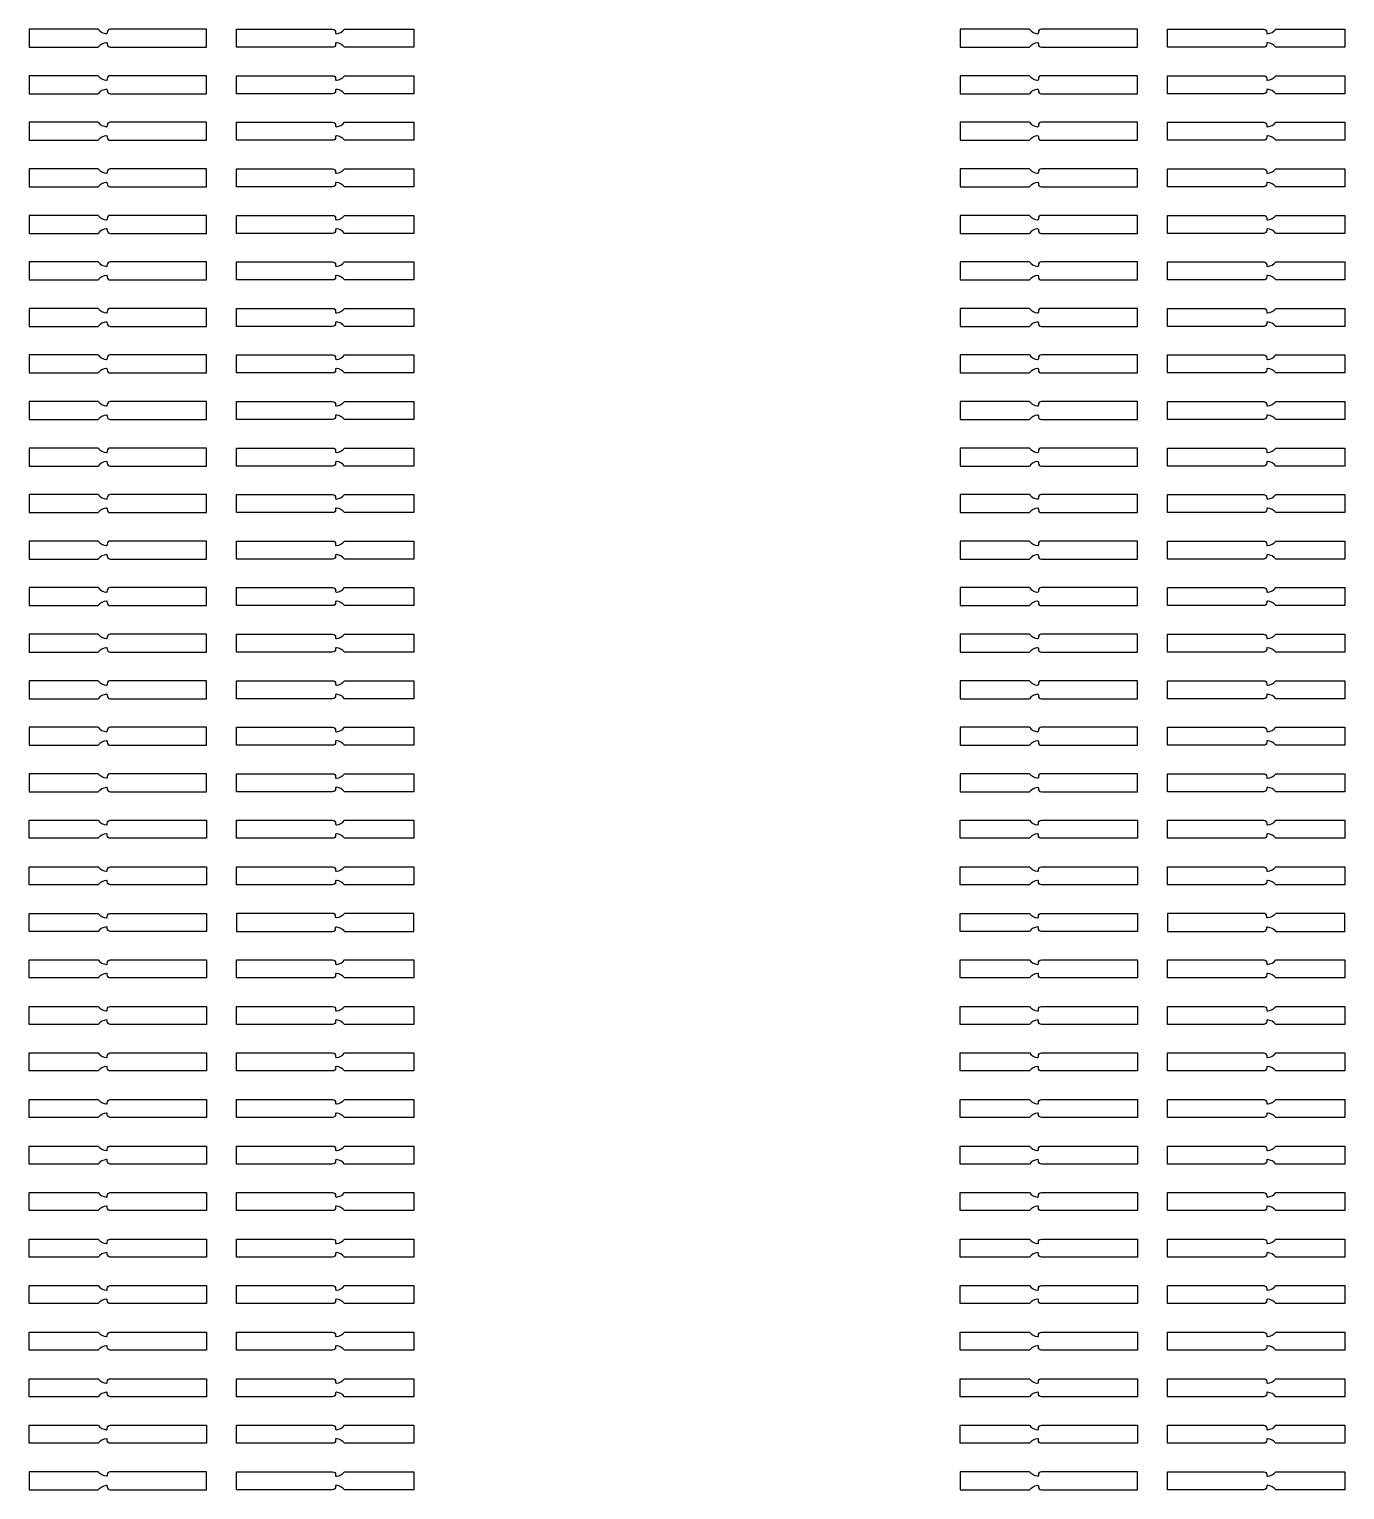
# Model space of a CAD drawing. Extents: x 15393 to 105743, y 58698 to 87977.
# Drawn here: x 63860.3 to 64298.3, y 59186.5 to 59673 of the extents above; entities that cross this region are included whole.
import ezdxf

# ---------------------------------------------------------------- set-up
doc = ezdxf.new("R2010")
doc.units = 13
doc.header["$MEASUREMENT"] = 0
doc.layers.add('Trap Layer', color=80, linetype='Continuous')

# ---------------------------------------------------------------- blocks, each defined once
blk = doc.blocks.new('*U198')
at = {"layer": 'Trap Layer'}
for p, q in [((2.5, 3), (-29.5, 3)), ((-29.5, 3), (-29.5, -3)), ((3.5, 1.76), (3.5, 2)), ((29.5, 3), (6.5, 3)), ((29.5, -3), (29.5, 3)), ((-29.5, -3), (2.5, -3)), ((3.5, -2), (3.5, -1.76)), ((6.5, -3), (29.5, -3))]:
    blk.add_line(p, q, dxfattribs=at)
for centre, radius, start, end in [((2.5, 2), 1, 0, 90), ((3.75, 1.76), 0.25, 180, 274.096), ((3.5, 5.25), 3.75, 274.096, 323.1301), ((2.5, -2), 1, 270, 0), ((3.75, -1.76), 0.25, 85.904, 180), ((3.5, -5.25), 3.75, 36.8699, 85.904)]:
    blk.add_arc(centre, radius, start, end, dxfattribs=at)
blk = doc.blocks.new('*U201')
at = {"layer": 'Trap Layer', "color": 0, "linetype": 'ByBlock', "lineweight": -2, "transparency": 16777216}
for p in [(0, 0), (0, -15.5), (0, -31), (0, -46.5), (0, -62), (0, -77.5), (0, -93), (0, -108.5), (0, -124), (0, -139.5), (0, -155), (0, -170.5), (0, -186), (0, -201.5), (0, -217), (0, -232.5)]:
    blk.add_blockref('*U198', p, dxfattribs=at)
blk = doc.blocks.new('*U202')
at = {"layer": 'Trap Layer'}
for p, q in [((2.5, 3), (-29.5, 3)), ((-29.5, 3), (-29.5, -3)), ((3.5, 1.76), (3.5, 2)), ((29.5, 3), (6.5, 3)), ((29.5, -3), (29.5, 3)), ((-29.5, -3), (2.5, -3)), ((3.5, -2), (3.5, -1.76)), ((6.5, -3), (29.5, -3))]:
    blk.add_line(p, q, dxfattribs=at)
for centre, radius, start, end in [((2.5, 2), 1, 0, 90), ((3.75, 1.76), 0.25, 180, 274.096), ((3.5, 5.25), 3.75, 274.096, 323.1301), ((2.5, -2), 1, 270, 0), ((3.75, -1.76), 0.25, 85.904, 180), ((3.5, -5.25), 3.75, 36.8699, 85.904)]:
    blk.add_arc(centre, radius, start, end, dxfattribs=at)
blk = doc.blocks.new('*U205')
at = {"layer": 'Trap Layer', "color": 0, "linetype": 'ByBlock', "lineweight": -2, "transparency": 16777216}
for p in [(0, 0), (0, -15.5), (0, -31), (0, -46.5), (0, -62), (0, -77.5), (0, -93), (0, -108.5), (0, -124), (0, -139.5), (0, -155), (0, -170.5), (0, -186), (0, -201.5), (0, -217), (0, -232.5)]:
    blk.add_blockref('*U202', p, dxfattribs=at)

msp = doc.modelspace()

# ---------------------------------------------------------------- linework, layer by layer
at = {"layer": 'Trap Layer'}
for points in [[(63962.58, 59671.54, 0.217277), (63965.31, 59673.03), (63988.31, 59673.03), (63988.31, 59667.03), (63965.31, 59667.03, 0.217277), (63962.58, 59668.52, 0.435311), (63962.31, 59668.27), (63962.31, 59668.03, -0.414214), (63961.31, 59667.03), (63929.31, 59667.03), (63929.31, 59673.03), (63961.31, 59673.03, -0.414214), (63962.31, 59672.03), (63962.31, 59671.79, 0.435311)], [(64272.58, 59671.54, 0.217277), (64275.31, 59673.03), (64298.31, 59673.03), (64298.31, 59667.03), (64275.31, 59667.03, 0.217277), (64272.58, 59668.52, 0.435311), (64272.31, 59668.27), (64272.31, 59668.03, -0.414214), (64271.31, 59667.03), (64239.31, 59667.03), (64239.31, 59673.03), (64271.31, 59673.03, -0.414214), (64272.31, 59672.03), (64272.31, 59671.79, 0.435311)], [(63962.58, 59656.04, 0.217277), (63965.31, 59657.53), (63988.31, 59657.53), (63988.31, 59651.53), (63965.31, 59651.53, 0.217277), (63962.58, 59653.02, 0.435311), (63962.31, 59652.77), (63962.31, 59652.53, -0.414214), (63961.31, 59651.53), (63929.31, 59651.53), (63929.31, 59657.53), (63961.31, 59657.53, -0.414214), (63962.31, 59656.53), (63962.31, 59656.29, 0.435311)], [(64272.58, 59656.04, 0.217277), (64275.31, 59657.53), (64298.31, 59657.53), (64298.31, 59651.53), (64275.31, 59651.53, 0.217277), (64272.58, 59653.02, 0.435311), (64272.31, 59652.77), (64272.31, 59652.53, -0.414214), (64271.31, 59651.53), (64239.31, 59651.53), (64239.31, 59657.53), (64271.31, 59657.53, -0.414214), (64272.31, 59656.53), (64272.31, 59656.29, 0.435311)], [(63965.31, 59636.03, 0.217277), (63962.58, 59637.52, 0.435311), (63962.31, 59637.27), (63962.31, 59637.03, -0.414214), (63961.31, 59636.03), (63929.31, 59636.03), (63929.31, 59642.03), (63961.31, 59642.03, -0.414214), (63962.31, 59641.03), (63962.31, 59640.79, 0.435311), (63962.58, 59640.54, 0.217277), (63965.31, 59642.03), (63988.31, 59642.03), (63988.31, 59636.03)], [(64275.31, 59636.03, 0.217277), (64272.58, 59637.52, 0.435311), (64272.31, 59637.27), (64272.31, 59637.03, -0.414214), (64271.31, 59636.03), (64239.31, 59636.03), (64239.31, 59642.03), (64271.31, 59642.03, -0.414214), (64272.31, 59641.03), (64272.31, 59640.79, 0.435311), (64272.58, 59640.54, 0.217277), (64275.31, 59642.03), (64298.31, 59642.03), (64298.31, 59636.03)], [(63962.58, 59625.04, 0.217277), (63965.31, 59626.53), (63988.31, 59626.53), (63988.31, 59620.53), (63965.31, 59620.53, 0.217277), (63962.58, 59622.02, 0.435311), (63962.31, 59621.77), (63962.31, 59621.53, -0.414214), (63961.31, 59620.53), (63929.31, 59620.53), (63929.31, 59626.53), (63961.31, 59626.53, -0.414214), (63962.31, 59625.53), (63962.31, 59625.29, 0.435311)], [(64272.58, 59625.04, 0.217277), (64275.31, 59626.53), (64298.31, 59626.53), (64298.31, 59620.53), (64275.31, 59620.53, 0.217277), (64272.58, 59622.02, 0.435311), (64272.31, 59621.77), (64272.31, 59621.53, -0.414214), (64271.31, 59620.53), (64239.31, 59620.53), (64239.31, 59626.53), (64271.31, 59626.53, -0.414214), (64272.31, 59625.53), (64272.31, 59625.29, 0.435311)], [(63962.58, 59609.54, 0.217277), (63965.31, 59611.03), (63988.31, 59611.03), (63988.31, 59605.03), (63965.31, 59605.03, 0.217277), (63962.58, 59606.52, 0.435311), (63962.31, 59606.27), (63962.31, 59606.03, -0.414214), (63961.31, 59605.03), (63929.31, 59605.03), (63929.31, 59611.03), (63961.31, 59611.03, -0.414214), (63962.31, 59610.03), (63962.31, 59609.79, 0.435311)], [(64272.58, 59609.54, 0.217277), (64275.31, 59611.03), (64298.31, 59611.03), (64298.31, 59605.03), (64275.31, 59605.03, 0.217277), (64272.58, 59606.52, 0.435311), (64272.31, 59606.27), (64272.31, 59606.03, -0.414214), (64271.31, 59605.03), (64239.31, 59605.03), (64239.31, 59611.03), (64271.31, 59611.03, -0.414214), (64272.31, 59610.03), (64272.31, 59609.79, 0.435311)], [(63962.58, 59594.04, 0.217277), (63965.31, 59595.53), (63988.31, 59595.53), (63988.31, 59589.53), (63965.31, 59589.53, 0.217277), (63962.58, 59591.02, 0.435311), (63962.31, 59590.77), (63962.31, 59590.53, -0.414214), (63961.31, 59589.53), (63929.31, 59589.53), (63929.31, 59595.53), (63961.31, 59595.53, -0.414214), (63962.31, 59594.53), (63962.31, 59594.29, 0.435311)], [(64272.58, 59594.04, 0.217277), (64275.31, 59595.53), (64298.31, 59595.53), (64298.31, 59589.53), (64275.31, 59589.53, 0.217277), (64272.58, 59591.02, 0.435311), (64272.31, 59590.77), (64272.31, 59590.53, -0.414214), (64271.31, 59589.53), (64239.31, 59589.53), (64239.31, 59595.53), (64271.31, 59595.53, -0.414214), (64272.31, 59594.53), (64272.31, 59594.29, 0.435311)], [(63962.58, 59578.54, 0.217277), (63965.31, 59580.03), (63988.31, 59580.03), (63988.31, 59574.03), (63965.31, 59574.03, 0.217277), (63962.58, 59575.52, 0.435311), (63962.31, 59575.27), (63962.31, 59575.03, -0.414214), (63961.31, 59574.03), (63929.31, 59574.03), (63929.31, 59580.03), (63961.31, 59580.03, -0.414214), (63962.31, 59579.03), (63962.31, 59578.79, 0.435311)], [(64272.58, 59578.54, 0.217277), (64275.31, 59580.03), (64298.31, 59580.03), (64298.31, 59574.03), (64275.31, 59574.03, 0.217277), (64272.58, 59575.52, 0.435311), (64272.31, 59575.27), (64272.31, 59575.03, -0.414214), (64271.31, 59574.03), (64239.31, 59574.03), (64239.31, 59580.03), (64271.31, 59580.03, -0.414214), (64272.31, 59579.03), (64272.31, 59578.79, 0.435311)], [(63962.58, 59563.04, 0.217277), (63965.31, 59564.53), (63988.31, 59564.53), (63988.31, 59558.53), (63965.31, 59558.53, 0.217277), (63962.58, 59560.02, 0.435311), (63962.31, 59559.77), (63962.31, 59559.53, -0.414214), (63961.31, 59558.53), (63929.31, 59558.53), (63929.31, 59564.53), (63961.31, 59564.53, -0.414214), (63962.31, 59563.53), (63962.31, 59563.29, 0.435311)], [(64272.58, 59563.04, 0.217277), (64275.31, 59564.53), (64298.31, 59564.53), (64298.31, 59558.53), (64275.31, 59558.53, 0.217277), (64272.58, 59560.02, 0.435311), (64272.31, 59559.77), (64272.31, 59559.53, -0.414214), (64271.31, 59558.53), (64239.31, 59558.53), (64239.31, 59564.53), (64271.31, 59564.53, -0.414214), (64272.31, 59563.53), (64272.31, 59563.29, 0.435311)], [(63962.58, 59547.54, 0.217277), (63965.31, 59549.03), (63988.31, 59549.03), (63988.31, 59543.03), (63965.31, 59543.03, 0.217277), (63962.58, 59544.52, 0.435311), (63962.31, 59544.27), (63962.31, 59544.03, -0.414214), (63961.31, 59543.03), (63929.31, 59543.03), (63929.31, 59549.03), (63961.31, 59549.03, -0.414214), (63962.31, 59548.03), (63962.31, 59547.79, 0.435311)], [(64272.58, 59547.54, 0.217277), (64275.31, 59549.03), (64298.31, 59549.03), (64298.31, 59543.03), (64275.31, 59543.03, 0.217277), (64272.58, 59544.52, 0.435311), (64272.31, 59544.27), (64272.31, 59544.03, -0.414214), (64271.31, 59543.03), (64239.31, 59543.03), (64239.31, 59549.03), (64271.31, 59549.03, -0.414214), (64272.31, 59548.03), (64272.31, 59547.79, 0.435311)], [(63962.58, 59532.04, 0.217277), (63965.31, 59533.53), (63988.31, 59533.53), (63988.31, 59527.53), (63965.31, 59527.53, 0.217277), (63962.58, 59529.02, 0.435311), (63962.31, 59528.77), (63962.31, 59528.53, -0.414214), (63961.31, 59527.53), (63929.31, 59527.53), (63929.31, 59533.53), (63961.31, 59533.53, -0.414214), (63962.31, 59532.53), (63962.31, 59532.29, 0.435311)], [(64272.58, 59532.04, 0.217277), (64275.31, 59533.53), (64298.31, 59533.53), (64298.31, 59527.53), (64275.31, 59527.53, 0.217277), (64272.58, 59529.02, 0.435311), (64272.31, 59528.77), (64272.31, 59528.53, -0.414214), (64271.31, 59527.53), (64239.31, 59527.53), (64239.31, 59533.53), (64271.31, 59533.53, -0.414214), (64272.31, 59532.53), (64272.31, 59532.29, 0.435311)], [(63962.58, 59516.54, 0.217277), (63965.31, 59518.03), (63988.31, 59518.03), (63988.31, 59512.03), (63965.31, 59512.03, 0.217277), (63962.58, 59513.52, 0.435311), (63962.31, 59513.27), (63962.31, 59513.03, -0.414214), (63961.31, 59512.03), (63929.31, 59512.03), (63929.31, 59518.03), (63961.31, 59518.03, -0.414214), (63962.31, 59517.03), (63962.31, 59516.79, 0.435311)], [(64272.58, 59516.54, 0.217277), (64275.31, 59518.03), (64298.31, 59518.03), (64298.31, 59512.03), (64275.31, 59512.03, 0.217277), (64272.58, 59513.52, 0.435311), (64272.31, 59513.27), (64272.31, 59513.03, -0.414214), (64271.31, 59512.03), (64239.31, 59512.03), (64239.31, 59518.03), (64271.31, 59518.03, -0.414214), (64272.31, 59517.03), (64272.31, 59516.79, 0.435311)], [(63962.58, 59501.04, 0.217277), (63965.31, 59502.53), (63988.31, 59502.53), (63988.31, 59496.53), (63965.31, 59496.53, 0.217277), (63962.58, 59498.02, 0.435311), (63962.31, 59497.77), (63962.31, 59497.53, -0.414214), (63961.31, 59496.53), (63929.31, 59496.53), (63929.31, 59502.53), (63961.31, 59502.53, -0.414214), (63962.31, 59501.53), (63962.31, 59501.29, 0.435311)], [(64272.58, 59501.04, 0.217277), (64275.31, 59502.53), (64298.31, 59502.53), (64298.31, 59496.53), (64275.31, 59496.53, 0.217277), (64272.58, 59498.02, 0.435311), (64272.31, 59497.77), (64272.31, 59497.53, -0.414214), (64271.31, 59496.53), (64239.31, 59496.53), (64239.31, 59502.53), (64271.31, 59502.53, -0.414214), (64272.31, 59501.53), (64272.31, 59501.29, 0.435311)], [(63962.58, 59485.54, 0.217277), (63965.31, 59487.03), (63988.31, 59487.03), (63988.31, 59481.03), (63965.31, 59481.03, 0.217277), (63962.58, 59482.52, 0.435311), (63962.31, 59482.27), (63962.31, 59482.03, -0.414214), (63961.31, 59481.03), (63929.31, 59481.03), (63929.31, 59487.03), (63961.31, 59487.03, -0.414214), (63962.31, 59486.03), (63962.31, 59485.79, 0.435311)], [(64272.58, 59485.54, 0.217277), (64275.31, 59487.03), (64298.31, 59487.03), (64298.31, 59481.03), (64275.31, 59481.03, 0.217277), (64272.58, 59482.52, 0.435311), (64272.31, 59482.27), (64272.31, 59482.03, -0.414214), (64271.31, 59481.03), (64239.31, 59481.03), (64239.31, 59487.03), (64271.31, 59487.03, -0.414214), (64272.31, 59486.03), (64272.31, 59485.79, 0.435311)], [(63962.58, 59470.04, 0.217277), (63965.31, 59471.53), (63988.31, 59471.53), (63988.31, 59465.53), (63965.31, 59465.53, 0.217277), (63962.58, 59467.02, 0.435311), (63962.31, 59466.77), (63962.31, 59466.53, -0.414214), (63961.31, 59465.53), (63929.31, 59465.53), (63929.31, 59471.53), (63961.31, 59471.53, -0.414214), (63962.31, 59470.53), (63962.31, 59470.29, 0.435311)], [(64272.58, 59470.04, 0.217277), (64275.31, 59471.53), (64298.31, 59471.53), (64298.31, 59465.53), (64275.31, 59465.53, 0.217277), (64272.58, 59467.02, 0.435311), (64272.31, 59466.77), (64272.31, 59466.53, -0.414214), (64271.31, 59465.53), (64239.31, 59465.53), (64239.31, 59471.53), (64271.31, 59471.53, -0.414214), (64272.31, 59470.53), (64272.31, 59470.29, 0.435311)], [(63962.58, 59454.54, 0.217277), (63965.31, 59456.03), (63988.31, 59456.03), (63988.31, 59450.03), (63965.31, 59450.03, 0.217277), (63962.58, 59451.52, 0.435311), (63962.31, 59451.27), (63962.31, 59451.03, -0.414214), (63961.31, 59450.03), (63929.31, 59450.03), (63929.31, 59456.03), (63961.31, 59456.03, -0.414214), (63962.31, 59455.03), (63962.31, 59454.79, 0.435311)], [(64272.58, 59454.54, 0.217277), (64275.31, 59456.03), (64298.31, 59456.03), (64298.31, 59450.03), (64275.31, 59450.03, 0.217277), (64272.58, 59451.52, 0.435311), (64272.31, 59451.27), (64272.31, 59451.03, -0.414214), (64271.31, 59450.03), (64239.31, 59450.03), (64239.31, 59456.03), (64271.31, 59456.03, -0.414214), (64272.31, 59455.03), (64272.31, 59454.79, 0.435311)], [(63962.58, 59439.04, 0.217277), (63965.31, 59440.53), (63988.31, 59440.53), (63988.31, 59434.53), (63965.31, 59434.53, 0.217277), (63962.58, 59436.02, 0.435311), (63962.31, 59435.77), (63962.31, 59435.53, -0.414214), (63961.31, 59434.53), (63929.31, 59434.53), (63929.31, 59440.53), (63961.31, 59440.53, -0.414214), (63962.31, 59439.53), (63962.31, 59439.29, 0.435311)], [(64272.58, 59439.04, 0.217277), (64275.31, 59440.53), (64298.31, 59440.53), (64298.31, 59434.53), (64275.31, 59434.53, 0.217277), (64272.58, 59436.02, 0.435311), (64272.31, 59435.77), (64272.31, 59435.53, -0.414214), (64271.31, 59434.53), (64239.31, 59434.53), (64239.31, 59440.53), (64271.31, 59440.53, -0.414214), (64272.31, 59439.53), (64272.31, 59439.29, 0.435311)], [(63886.31, 59423.79, -0.435311), (63886.04, 59423.54, -0.217277), (63883.31, 59425.03), (63860.31, 59425.03), (63860.31, 59419.03), (63883.31, 59419.03, -0.217277), (63886.04, 59420.52, -0.435311), (63886.31, 59420.27), (63886.31, 59420.03, 0.414214), (63887.31, 59419.03), (63919.31, 59419.03), (63919.31, 59425.03), (63887.31, 59425.03, 0.414214), (63886.31, 59424.03)], [(63962.58, 59423.54, 0.217277), (63965.31, 59425.03), (63988.31, 59425.03), (63988.31, 59419.03), (63965.31, 59419.03, 0.217277), (63962.58, 59420.52, 0.435311), (63962.31, 59420.27), (63962.31, 59420.03, -0.414214), (63961.31, 59419.03), (63929.31, 59419.03), (63929.31, 59425.03), (63961.31, 59425.03, -0.414214), (63962.31, 59424.03), (63962.31, 59423.79, 0.435311)], [(64196.31, 59423.79, -0.435311), (64196.04, 59423.54, -0.217277), (64193.31, 59425.03), (64170.31, 59425.03), (64170.31, 59419.03), (64193.31, 59419.03, -0.217277), (64196.04, 59420.52, -0.435311), (64196.31, 59420.27), (64196.31, 59420.03, 0.414214), (64197.31, 59419.03), (64229.31, 59419.03), (64229.31, 59425.03), (64197.31, 59425.03, 0.414214), (64196.31, 59424.03)], [(64272.58, 59423.54, 0.217277), (64275.31, 59425.03), (64298.31, 59425.03), (64298.31, 59419.03), (64275.31, 59419.03, 0.217277), (64272.58, 59420.52, 0.435311), (64272.31, 59420.27), (64272.31, 59420.03, -0.414214), (64271.31, 59419.03), (64239.31, 59419.03), (64239.31, 59425.03), (64271.31, 59425.03, -0.414214), (64272.31, 59424.03), (64272.31, 59423.79, 0.435311)], [(63886.04, 59405.02, 0.217277), (63883.31, 59403.53), (63860.31, 59403.53), (63860.31, 59409.53), (63883.31, 59409.53, 0.217277), (63886.04, 59408.04, 0.435311), (63886.31, 59408.29), (63886.31, 59408.53, -0.414214), (63887.31, 59409.53), (63919.31, 59409.53), (63919.31, 59403.53), (63887.31, 59403.53, -0.414214), (63886.31, 59404.53), (63886.31, 59404.77, 0.435311)], [(63962.58, 59408.04, 0.217277), (63965.31, 59409.53), (63988.31, 59409.53), (63988.31, 59403.53), (63965.31, 59403.53, 0.217277), (63962.58, 59405.02, 0.435311), (63962.31, 59404.77), (63962.31, 59404.53, -0.414214), (63961.31, 59403.53), (63929.31, 59403.53), (63929.31, 59409.53), (63961.31, 59409.53, -0.414214), (63962.31, 59408.53), (63962.31, 59408.29, 0.435311)], [(64196.04, 59405.02, 0.217277), (64193.31, 59403.53), (64170.31, 59403.53), (64170.31, 59409.53), (64193.31, 59409.53, 0.217277), (64196.04, 59408.04, 0.435311), (64196.31, 59408.29), (64196.31, 59408.53, -0.414214), (64197.31, 59409.53), (64229.31, 59409.53), (64229.31, 59403.53), (64197.31, 59403.53, -0.414214), (64196.31, 59404.53), (64196.31, 59404.77, 0.435311)], [(64272.58, 59408.04, 0.217277), (64275.31, 59409.53), (64298.31, 59409.53), (64298.31, 59403.53), (64275.31, 59403.53, 0.217277), (64272.58, 59405.02, 0.435311), (64272.31, 59404.77), (64272.31, 59404.53, -0.414214), (64271.31, 59403.53), (64239.31, 59403.53), (64239.31, 59409.53), (64271.31, 59409.53, -0.414214), (64272.31, 59408.53), (64272.31, 59408.29, 0.435311)], [(63886.04, 59389.52, 0.217277), (63883.31, 59388.03), (63860.31, 59388.03), (63860.31, 59394.03), (63883.31, 59394.03, 0.217277), (63886.04, 59392.54, 0.435311), (63886.31, 59392.79), (63886.31, 59393.03, -0.414214), (63887.31, 59394.03), (63919.31, 59394.03), (63919.31, 59388.03), (63887.31, 59388.03, -0.414214), (63886.31, 59389.03), (63886.31, 59389.27, 0.435311)], [(63962.58, 59392.54, 0.217277), (63965.31, 59394.03), (63988.31, 59394.03), (63988.31, 59388.03), (63965.31, 59388.03, 0.217277), (63962.58, 59389.52, 0.435311), (63962.31, 59389.27), (63962.31, 59389.03, -0.414214), (63961.31, 59388.03), (63929.31, 59388.03), (63929.31, 59394.03), (63961.31, 59394.03, -0.414214), (63962.31, 59393.03), (63962.31, 59392.79, 0.435311)], [(64196.04, 59389.52, 0.217277), (64193.31, 59388.03), (64170.31, 59388.03), (64170.31, 59394.03), (64193.31, 59394.03, 0.217277), (64196.04, 59392.54, 0.435311), (64196.31, 59392.79), (64196.31, 59393.03, -0.414214), (64197.31, 59394.03), (64229.31, 59394.03), (64229.31, 59388.03), (64197.31, 59388.03, -0.414214), (64196.31, 59389.03), (64196.31, 59389.27, 0.435311)], [(64272.58, 59392.54, 0.217277), (64275.31, 59394.03), (64298.31, 59394.03), (64298.31, 59388.03), (64275.31, 59388.03, 0.217277), (64272.58, 59389.52, 0.435311), (64272.31, 59389.27), (64272.31, 59389.03, -0.414214), (64271.31, 59388.03), (64239.31, 59388.03), (64239.31, 59394.03), (64271.31, 59394.03, -0.414214), (64272.31, 59393.03), (64272.31, 59392.79, 0.435311)], [(63886.04, 59374.02, 0.217277), (63883.31, 59372.53), (63860.31, 59372.53), (63860.31, 59378.53), (63883.31, 59378.53, 0.217277), (63886.04, 59377.04, 0.435311), (63886.31, 59377.29), (63886.31, 59377.53, -0.414214), (63887.31, 59378.53), (63919.31, 59378.53), (63919.31, 59372.53), (63887.31, 59372.53, -0.414214), (63886.31, 59373.53), (63886.31, 59373.77, 0.435311)], [(63962.58, 59374.02, -0.217277), (63965.31, 59372.53), (63988.31, 59372.53), (63988.31, 59378.53), (63965.31, 59378.53, -0.217277), (63962.58, 59377.04, -0.435311), (63962.31, 59377.29), (63962.31, 59377.53, 0.414214), (63961.31, 59378.53), (63929.31, 59378.53), (63929.31, 59372.53), (63961.31, 59372.53, 0.414214), (63962.31, 59373.53), (63962.31, 59373.77, -0.435311)], [(64196.04, 59374.02, 0.217277), (64193.31, 59372.53), (64170.31, 59372.53), (64170.31, 59378.53), (64193.31, 59378.53, 0.217277), (64196.04, 59377.04, 0.435311), (64196.31, 59377.29), (64196.31, 59377.53, -0.414214), (64197.31, 59378.53), (64229.31, 59378.53), (64229.31, 59372.53), (64197.31, 59372.53, -0.414214), (64196.31, 59373.53), (64196.31, 59373.77, 0.435311)], [(64272.58, 59374.02, -0.217277), (64275.31, 59372.53), (64298.31, 59372.53), (64298.31, 59378.53), (64275.31, 59378.53, -0.217277), (64272.58, 59377.04, -0.435311), (64272.31, 59377.29), (64272.31, 59377.53, 0.414214), (64271.31, 59378.53), (64239.31, 59378.53), (64239.31, 59372.53), (64271.31, 59372.53, 0.414214), (64272.31, 59373.53), (64272.31, 59373.77, -0.435311)], [(63886.04, 59358.52, 0.217277), (63883.31, 59357.03), (63860.31, 59357.03), (63860.31, 59363.03), (63883.31, 59363.03, 0.217277), (63886.04, 59361.54, 0.435311), (63886.31, 59361.79), (63886.31, 59362.03, -0.414214), (63887.31, 59363.03), (63919.31, 59363.03), (63919.31, 59357.03), (63887.31, 59357.03, -0.414214), (63886.31, 59358.03), (63886.31, 59358.27, 0.435311)], [(63962.58, 59361.54, 0.217277), (63965.31, 59363.03), (63988.31, 59363.03), (63988.31, 59357.03), (63965.31, 59357.03, 0.217277), (63962.58, 59358.52, 0.435311), (63962.31, 59358.27), (63962.31, 59358.03, -0.414214), (63961.31, 59357.03), (63929.31, 59357.03), (63929.31, 59363.03), (63961.31, 59363.03, -0.414214), (63962.31, 59362.03), (63962.31, 59361.79, 0.435311)], [(64196.04, 59358.52, 0.217277), (64193.31, 59357.03), (64170.31, 59357.03), (64170.31, 59363.03), (64193.31, 59363.03, 0.217277), (64196.04, 59361.54, 0.435311), (64196.31, 59361.79), (64196.31, 59362.03, -0.414214), (64197.31, 59363.03), (64229.31, 59363.03), (64229.31, 59357.03), (64197.31, 59357.03, -0.414214), (64196.31, 59358.03), (64196.31, 59358.27, 0.435311)], [(64272.58, 59361.54, 0.217277), (64275.31, 59363.03), (64298.31, 59363.03), (64298.31, 59357.03), (64275.31, 59357.03, 0.217277), (64272.58, 59358.52, 0.435311), (64272.31, 59358.27), (64272.31, 59358.03, -0.414214), (64271.31, 59357.03), (64239.31, 59357.03), (64239.31, 59363.03), (64271.31, 59363.03, -0.414214), (64272.31, 59362.03), (64272.31, 59361.79, 0.435311)], [(63886.04, 59343.02, 0.217277), (63883.31, 59341.53), (63860.31, 59341.53), (63860.31, 59347.53), (63883.31, 59347.53, 0.217277), (63886.04, 59346.04, 0.435311), (63886.31, 59346.29), (63886.31, 59346.53, -0.414214), (63887.31, 59347.53), (63919.31, 59347.53), (63919.31, 59341.53), (63887.31, 59341.53, -0.414214), (63886.31, 59342.53), (63886.31, 59342.77, 0.435311)], [(63962.58, 59346.04, 0.217277), (63965.31, 59347.53), (63988.31, 59347.53), (63988.31, 59341.53), (63965.31, 59341.53, 0.217277), (63962.58, 59343.02, 0.435311), (63962.31, 59342.77), (63962.31, 59342.53, -0.414214), (63961.31, 59341.53), (63929.31, 59341.53), (63929.31, 59347.53), (63961.31, 59347.53, -0.414214), (63962.31, 59346.53), (63962.31, 59346.29, 0.435311)], [(64196.04, 59343.02, 0.217277), (64193.31, 59341.53), (64170.31, 59341.53), (64170.31, 59347.53), (64193.31, 59347.53, 0.217277), (64196.04, 59346.04, 0.435311), (64196.31, 59346.29), (64196.31, 59346.53, -0.414214), (64197.31, 59347.53), (64229.31, 59347.53), (64229.31, 59341.53), (64197.31, 59341.53, -0.414214), (64196.31, 59342.53), (64196.31, 59342.77, 0.435311)], [(64272.58, 59346.04, 0.217277), (64275.31, 59347.53), (64298.31, 59347.53), (64298.31, 59341.53), (64275.31, 59341.53, 0.217277), (64272.58, 59343.02, 0.435311), (64272.31, 59342.77), (64272.31, 59342.53, -0.414214), (64271.31, 59341.53), (64239.31, 59341.53), (64239.31, 59347.53), (64271.31, 59347.53, -0.414214), (64272.31, 59346.53), (64272.31, 59346.29, 0.435311)], [(63886.04, 59327.52, 0.217277), (63883.31, 59326.03), (63860.31, 59326.03), (63860.31, 59332.03), (63883.31, 59332.03, 0.217277), (63886.04, 59330.54, 0.435311), (63886.31, 59330.79), (63886.31, 59331.03, -0.414214), (63887.31, 59332.03), (63919.31, 59332.03), (63919.31, 59326.03), (63887.31, 59326.03, -0.414214), (63886.31, 59327.03), (63886.31, 59327.27, 0.435311)], [(63962.58, 59330.54, 0.217277), (63965.31, 59332.03), (63988.31, 59332.03), (63988.31, 59326.03), (63965.31, 59326.03, 0.217277), (63962.58, 59327.52, 0.435311), (63962.31, 59327.27), (63962.31, 59327.03, -0.414214), (63961.31, 59326.03), (63929.31, 59326.03), (63929.31, 59332.03), (63961.31, 59332.03, -0.414214), (63962.31, 59331.03), (63962.31, 59330.79, 0.435311)], [(64196.04, 59327.52, 0.217277), (64193.31, 59326.03), (64170.31, 59326.03), (64170.31, 59332.03), (64193.31, 59332.03, 0.217277), (64196.04, 59330.54, 0.435311), (64196.31, 59330.79), (64196.31, 59331.03, -0.414214), (64197.31, 59332.03), (64229.31, 59332.03), (64229.31, 59326.03), (64197.31, 59326.03, -0.414214), (64196.31, 59327.03), (64196.31, 59327.27, 0.435311)], [(64272.58, 59330.54, 0.217277), (64275.31, 59332.03), (64298.31, 59332.03), (64298.31, 59326.03), (64275.31, 59326.03, 0.217277), (64272.58, 59327.52, 0.435311), (64272.31, 59327.27), (64272.31, 59327.03, -0.414214), (64271.31, 59326.03), (64239.31, 59326.03), (64239.31, 59332.03), (64271.31, 59332.03, -0.414214), (64272.31, 59331.03), (64272.31, 59330.79, 0.435311)], [(63886.04, 59312.02, 0.217277), (63883.31, 59310.53), (63860.31, 59310.53), (63860.31, 59316.53), (63883.31, 59316.53, 0.217277), (63886.04, 59315.04, 0.435311), (63886.31, 59315.29), (63886.31, 59315.53, -0.414214), (63887.31, 59316.53), (63919.31, 59316.53), (63919.31, 59310.53), (63887.31, 59310.53, -0.414214), (63886.31, 59311.53), (63886.31, 59311.77, 0.435311)], [(63962.58, 59315.04, 0.217277), (63965.31, 59316.53), (63988.31, 59316.53), (63988.31, 59310.53), (63965.31, 59310.53, 0.217277), (63962.58, 59312.02, 0.435311), (63962.31, 59311.77), (63962.31, 59311.53, -0.414214), (63961.31, 59310.53), (63929.31, 59310.53), (63929.31, 59316.53), (63961.31, 59316.53, -0.414214), (63962.31, 59315.53), (63962.31, 59315.29, 0.435311)], [(64196.04, 59312.02, 0.217277), (64193.31, 59310.53), (64170.31, 59310.53), (64170.31, 59316.53), (64193.31, 59316.53, 0.217277), (64196.04, 59315.04, 0.435311), (64196.31, 59315.29), (64196.31, 59315.53, -0.414214), (64197.31, 59316.53), (64229.31, 59316.53), (64229.31, 59310.53), (64197.31, 59310.53, -0.414214), (64196.31, 59311.53), (64196.31, 59311.77, 0.435311)], [(64272.58, 59315.04, 0.217277), (64275.31, 59316.53), (64298.31, 59316.53), (64298.31, 59310.53), (64275.31, 59310.53, 0.217277), (64272.58, 59312.02, 0.435311), (64272.31, 59311.77), (64272.31, 59311.53, -0.414214), (64271.31, 59310.53), (64239.31, 59310.53), (64239.31, 59316.53), (64271.31, 59316.53, -0.414214), (64272.31, 59315.53), (64272.31, 59315.29, 0.435311)], [(63886.04, 59296.52, 0.217277), (63883.31, 59295.03), (63860.31, 59295.03), (63860.31, 59301.03), (63883.31, 59301.03, 0.217277), (63886.04, 59299.54, 0.435311), (63886.31, 59299.79), (63886.31, 59300.03, -0.414214), (63887.31, 59301.03), (63919.31, 59301.03), (63919.31, 59295.03), (63887.31, 59295.03, -0.414214), (63886.31, 59296.03), (63886.31, 59296.27, 0.435311)], [(63962.58, 59299.54, 0.217277), (63965.31, 59301.03), (63988.31, 59301.03), (63988.31, 59295.03), (63965.31, 59295.03, 0.217277), (63962.58, 59296.52, 0.435311), (63962.31, 59296.27), (63962.31, 59296.03, -0.414214), (63961.31, 59295.03), (63929.31, 59295.03), (63929.31, 59301.03), (63961.31, 59301.03, -0.414214), (63962.31, 59300.03), (63962.31, 59299.79, 0.435311)], [(64196.04, 59296.52, 0.217277), (64193.31, 59295.03), (64170.31, 59295.03), (64170.31, 59301.03), (64193.31, 59301.03, 0.217277), (64196.04, 59299.54, 0.435311), (64196.31, 59299.79), (64196.31, 59300.03, -0.414214), (64197.31, 59301.03), (64229.31, 59301.03), (64229.31, 59295.03), (64197.31, 59295.03, -0.414214), (64196.31, 59296.03), (64196.31, 59296.27, 0.435311)], [(64272.58, 59299.54, 0.217277), (64275.31, 59301.03), (64298.31, 59301.03), (64298.31, 59295.03), (64275.31, 59295.03, 0.217277), (64272.58, 59296.52, 0.435311), (64272.31, 59296.27), (64272.31, 59296.03, -0.414214), (64271.31, 59295.03), (64239.31, 59295.03), (64239.31, 59301.03), (64271.31, 59301.03, -0.414214), (64272.31, 59300.03), (64272.31, 59299.79, 0.435311)], [(63886.04, 59281.02, 0.217277), (63883.31, 59279.53), (63860.31, 59279.53), (63860.31, 59285.53), (63883.31, 59285.53, 0.217277), (63886.04, 59284.04, 0.435311), (63886.31, 59284.29), (63886.31, 59284.53, -0.414214), (63887.31, 59285.53), (63919.31, 59285.53), (63919.31, 59279.53), (63887.31, 59279.53, -0.414214), (63886.31, 59280.53), (63886.31, 59280.77, 0.435311)], [(63962.58, 59284.04, 0.217277), (63965.31, 59285.53), (63988.31, 59285.53), (63988.31, 59279.53), (63965.31, 59279.53, 0.217277), (63962.58, 59281.02, 0.435311), (63962.31, 59280.77), (63962.31, 59280.53, -0.414214), (63961.31, 59279.53), (63929.31, 59279.53), (63929.31, 59285.53), (63961.31, 59285.53, -0.414214), (63962.31, 59284.53), (63962.31, 59284.29, 0.435311)], [(64196.04, 59281.02, 0.217277), (64193.31, 59279.53), (64170.31, 59279.53), (64170.31, 59285.53), (64193.31, 59285.53, 0.217277), (64196.04, 59284.04, 0.435311), (64196.31, 59284.29), (64196.31, 59284.53, -0.414214), (64197.31, 59285.53), (64229.31, 59285.53), (64229.31, 59279.53), (64197.31, 59279.53, -0.414214), (64196.31, 59280.53), (64196.31, 59280.77, 0.435311)], [(64272.58, 59284.04, 0.217277), (64275.31, 59285.53), (64298.31, 59285.53), (64298.31, 59279.53), (64275.31, 59279.53, 0.217277), (64272.58, 59281.02, 0.435311), (64272.31, 59280.77), (64272.31, 59280.53, -0.414214), (64271.31, 59279.53), (64239.31, 59279.53), (64239.31, 59285.53), (64271.31, 59285.53, -0.414214), (64272.31, 59284.53), (64272.31, 59284.29, 0.435311)], [(63886.04, 59265.52, 0.217277), (63883.31, 59264.03), (63860.31, 59264.03), (63860.31, 59270.03), (63883.31, 59270.03, 0.217277), (63886.04, 59268.54, 0.435311), (63886.31, 59268.79), (63886.31, 59269.03, -0.414214), (63887.31, 59270.03), (63919.31, 59270.03), (63919.31, 59264.03), (63887.31, 59264.03, -0.414214), (63886.31, 59265.03), (63886.31, 59265.27, 0.435311)], [(63962.58, 59268.54, 0.217277), (63965.31, 59270.03), (63988.31, 59270.03), (63988.31, 59264.03), (63965.31, 59264.03, 0.217277), (63962.58, 59265.52, 0.435311), (63962.31, 59265.27), (63962.31, 59265.03, -0.414214), (63961.31, 59264.03), (63929.31, 59264.03), (63929.31, 59270.03), (63961.31, 59270.03, -0.414214), (63962.31, 59269.03), (63962.31, 59268.79, 0.435311)], [(64196.04, 59265.52, 0.217277), (64193.31, 59264.03), (64170.31, 59264.03), (64170.31, 59270.03), (64193.31, 59270.03, 0.217277), (64196.04, 59268.54, 0.435311), (64196.31, 59268.79), (64196.31, 59269.03, -0.414214), (64197.31, 59270.03), (64229.31, 59270.03), (64229.31, 59264.03), (64197.31, 59264.03, -0.414214), (64196.31, 59265.03), (64196.31, 59265.27, 0.435311)], [(64272.58, 59268.54, 0.217277), (64275.31, 59270.03), (64298.31, 59270.03), (64298.31, 59264.03), (64275.31, 59264.03, 0.217277), (64272.58, 59265.52, 0.435311), (64272.31, 59265.27), (64272.31, 59265.03, -0.414214), (64271.31, 59264.03), (64239.31, 59264.03), (64239.31, 59270.03), (64271.31, 59270.03, -0.414214), (64272.31, 59269.03), (64272.31, 59268.79, 0.435311)], [(63886.04, 59250.02, 0.217277), (63883.31, 59248.53), (63860.31, 59248.53), (63860.31, 59254.53), (63883.31, 59254.53, 0.217277), (63886.04, 59253.04, 0.435311), (63886.31, 59253.29), (63886.31, 59253.53, -0.414214), (63887.31, 59254.53), (63919.31, 59254.53), (63919.31, 59248.53), (63887.31, 59248.53, -0.414214), (63886.31, 59249.53), (63886.31, 59249.77, 0.435311)], [(63962.58, 59253.04, 0.217277), (63965.31, 59254.53), (63988.31, 59254.53), (63988.31, 59248.53), (63965.31, 59248.53, 0.217277), (63962.58, 59250.02, 0.435311), (63962.31, 59249.77), (63962.31, 59249.53, -0.414214), (63961.31, 59248.53), (63929.31, 59248.53), (63929.31, 59254.53), (63961.31, 59254.53, -0.414214), (63962.31, 59253.53), (63962.31, 59253.29, 0.435311)], [(64196.04, 59250.02, 0.217277), (64193.31, 59248.53), (64170.31, 59248.53), (64170.31, 59254.53), (64193.31, 59254.53, 0.217277), (64196.04, 59253.04, 0.435311), (64196.31, 59253.29), (64196.31, 59253.53, -0.414214), (64197.31, 59254.53), (64229.31, 59254.53), (64229.31, 59248.53), (64197.31, 59248.53, -0.414214), (64196.31, 59249.53), (64196.31, 59249.77, 0.435311)], [(64272.58, 59253.04, 0.217277), (64275.31, 59254.53), (64298.31, 59254.53), (64298.31, 59248.53), (64275.31, 59248.53, 0.217277), (64272.58, 59250.02, 0.435311), (64272.31, 59249.77), (64272.31, 59249.53, -0.414214), (64271.31, 59248.53), (64239.31, 59248.53), (64239.31, 59254.53), (64271.31, 59254.53, -0.414214), (64272.31, 59253.53), (64272.31, 59253.29, 0.435311)], [(63886.04, 59234.52, 0.217277), (63883.31, 59233.03), (63860.31, 59233.03), (63860.31, 59239.03), (63883.31, 59239.03, 0.217277), (63886.04, 59237.54, 0.435311), (63886.31, 59237.79), (63886.31, 59238.03, -0.414214), (63887.31, 59239.03), (63919.31, 59239.03), (63919.31, 59233.03), (63887.31, 59233.03, -0.414214), (63886.31, 59234.03), (63886.31, 59234.27, 0.435311)], [(63962.58, 59237.54, 0.217277), (63965.31, 59239.03), (63988.31, 59239.03), (63988.31, 59233.03), (63965.31, 59233.03, 0.217277), (63962.58, 59234.52, 0.435311), (63962.31, 59234.27), (63962.31, 59234.03, -0.414214), (63961.31, 59233.03), (63929.31, 59233.03), (63929.31, 59239.03), (63961.31, 59239.03, -0.414214), (63962.31, 59238.03), (63962.31, 59237.79, 0.435311)], [(64196.04, 59234.52, 0.217277), (64193.31, 59233.03), (64170.31, 59233.03), (64170.31, 59239.03), (64193.31, 59239.03, 0.217277), (64196.04, 59237.54, 0.435311), (64196.31, 59237.79), (64196.31, 59238.03, -0.414214), (64197.31, 59239.03), (64229.31, 59239.03), (64229.31, 59233.03), (64197.31, 59233.03, -0.414214), (64196.31, 59234.03), (64196.31, 59234.27, 0.435311)], [(64272.58, 59237.54, 0.217277), (64275.31, 59239.03), (64298.31, 59239.03), (64298.31, 59233.03), (64275.31, 59233.03, 0.217277), (64272.58, 59234.52, 0.435311), (64272.31, 59234.27), (64272.31, 59234.03, -0.414214), (64271.31, 59233.03), (64239.31, 59233.03), (64239.31, 59239.03), (64271.31, 59239.03, -0.414214), (64272.31, 59238.03), (64272.31, 59237.79, 0.435311)], [(63886.04, 59219.02, 0.217277), (63883.31, 59217.53), (63860.31, 59217.53), (63860.31, 59223.53), (63883.31, 59223.53, 0.217277), (63886.04, 59222.04, 0.435311), (63886.31, 59222.29), (63886.31, 59222.53, -0.414214), (63887.31, 59223.53), (63919.31, 59223.53), (63919.31, 59217.53), (63887.31, 59217.53, -0.414214), (63886.31, 59218.53), (63886.31, 59218.77, 0.435311)], [(63962.58, 59222.04, 0.217277), (63965.31, 59223.53), (63988.31, 59223.53), (63988.31, 59217.53), (63965.31, 59217.53, 0.217277), (63962.58, 59219.02, 0.435311), (63962.31, 59218.77), (63962.31, 59218.53, -0.414214), (63961.31, 59217.53), (63929.31, 59217.53), (63929.31, 59223.53), (63961.31, 59223.53, -0.414214), (63962.31, 59222.53), (63962.31, 59222.29, 0.435311)], [(64196.04, 59219.02, 0.217277), (64193.31, 59217.53), (64170.31, 59217.53), (64170.31, 59223.53), (64193.31, 59223.53, 0.217277), (64196.04, 59222.04, 0.435311), (64196.31, 59222.29), (64196.31, 59222.53, -0.414214), (64197.31, 59223.53), (64229.31, 59223.53), (64229.31, 59217.53), (64197.31, 59217.53, -0.414214), (64196.31, 59218.53), (64196.31, 59218.77, 0.435311)], [(64272.58, 59222.04, 0.217277), (64275.31, 59223.53), (64298.31, 59223.53), (64298.31, 59217.53), (64275.31, 59217.53, 0.217277), (64272.58, 59219.02, 0.435311), (64272.31, 59218.77), (64272.31, 59218.53, -0.414214), (64271.31, 59217.53), (64239.31, 59217.53), (64239.31, 59223.53), (64271.31, 59223.53, -0.414214), (64272.31, 59222.53), (64272.31, 59222.29, 0.435311)], [(63886.04, 59203.52, 0.217277), (63883.31, 59202.03), (63860.31, 59202.03), (63860.31, 59208.03), (63883.31, 59208.03, 0.217277), (63886.04, 59206.54, 0.435311), (63886.31, 59206.79), (63886.31, 59207.03, -0.414214), (63887.31, 59208.03), (63919.31, 59208.03), (63919.31, 59202.03), (63887.31, 59202.03, -0.414214), (63886.31, 59203.03), (63886.31, 59203.27, 0.435311)], [(63962.58, 59206.54, 0.217277), (63965.31, 59208.03), (63988.31, 59208.03), (63988.31, 59202.03), (63965.31, 59202.03, 0.217277), (63962.58, 59203.52, 0.435311), (63962.31, 59203.27), (63962.31, 59203.03, -0.414214), (63961.31, 59202.03), (63929.31, 59202.03), (63929.31, 59208.03), (63961.31, 59208.03, -0.414214), (63962.31, 59207.03), (63962.31, 59206.79, 0.435311)], [(64196.04, 59203.52, 0.217277), (64193.31, 59202.03), (64170.31, 59202.03), (64170.31, 59208.03), (64193.31, 59208.03, 0.217277), (64196.04, 59206.54, 0.435311), (64196.31, 59206.79), (64196.31, 59207.03, -0.414214), (64197.31, 59208.03), (64229.31, 59208.03), (64229.31, 59202.03), (64197.31, 59202.03, -0.414214), (64196.31, 59203.03), (64196.31, 59203.27, 0.435311)], [(64272.58, 59206.54, 0.217277), (64275.31, 59208.03), (64298.31, 59208.03), (64298.31, 59202.03), (64275.31, 59202.03, 0.217277), (64272.58, 59203.52, 0.435311), (64272.31, 59203.27), (64272.31, 59203.03, -0.414214), (64271.31, 59202.03), (64239.31, 59202.03), (64239.31, 59208.03), (64271.31, 59208.03, -0.414214), (64272.31, 59207.03), (64272.31, 59206.79, 0.435311)], [(63887.31, 59192.53, 0.414214), (63886.31, 59191.53), (63886.31, 59191.29, -0.435311), (63886.04, 59191.04, -0.217277), (63883.31, 59192.53), (63860.31, 59192.53), (63860.31, 59186.53), (63883.31, 59186.53, -0.217277), (63886.04, 59188.02, -0.435311), (63886.31, 59187.77), (63886.31, 59187.53, 0.414214), (63887.31, 59186.53), (63919.31, 59186.53), (63919.31, 59192.53)], [(63962.58, 59191.04, 0.217277), (63965.31, 59192.53), (63988.31, 59192.53), (63988.31, 59186.53), (63965.31, 59186.53, 0.217277), (63962.58, 59188.02, 0.435311), (63962.31, 59187.77), (63962.31, 59187.53, -0.414214), (63961.31, 59186.53), (63929.31, 59186.53), (63929.31, 59192.53), (63961.31, 59192.53, -0.414214), (63962.31, 59191.53), (63962.31, 59191.29, 0.435311)], [(64197.31, 59192.53, 0.414214), (64196.31, 59191.53), (64196.31, 59191.29, -0.435311), (64196.04, 59191.04, -0.217277), (64193.31, 59192.53), (64170.31, 59192.53), (64170.31, 59186.53), (64193.31, 59186.53, -0.217277), (64196.04, 59188.02, -0.435311), (64196.31, 59187.77), (64196.31, 59187.53, 0.414214), (64197.31, 59186.53), (64229.31, 59186.53), (64229.31, 59192.53)], [(64272.58, 59191.04, 0.217277), (64275.31, 59192.53), (64298.31, 59192.53), (64298.31, 59186.53), (64275.31, 59186.53, 0.217277), (64272.58, 59188.02, 0.435311), (64272.31, 59187.77), (64272.31, 59187.53, -0.414214), (64271.31, 59186.53), (64239.31, 59186.53), (64239.31, 59192.53), (64271.31, 59192.53, -0.414214), (64272.31, 59191.53), (64272.31, 59191.29, 0.435311)]]:
    msp.add_lwpolyline(points, format="xyb", close=True, dxfattribs=at)

# ---------------------------------------------------------------- block references
at = {"layer": 'Trap Layer', "color": 4, "rotation": 180}
for name, p in [('*U201', (63889.81, 59437.53)), ('*U205', (64199.81, 59437.53))]:
    msp.add_blockref(name, p, dxfattribs=at)

doc.saveas('drawing.dxf')
